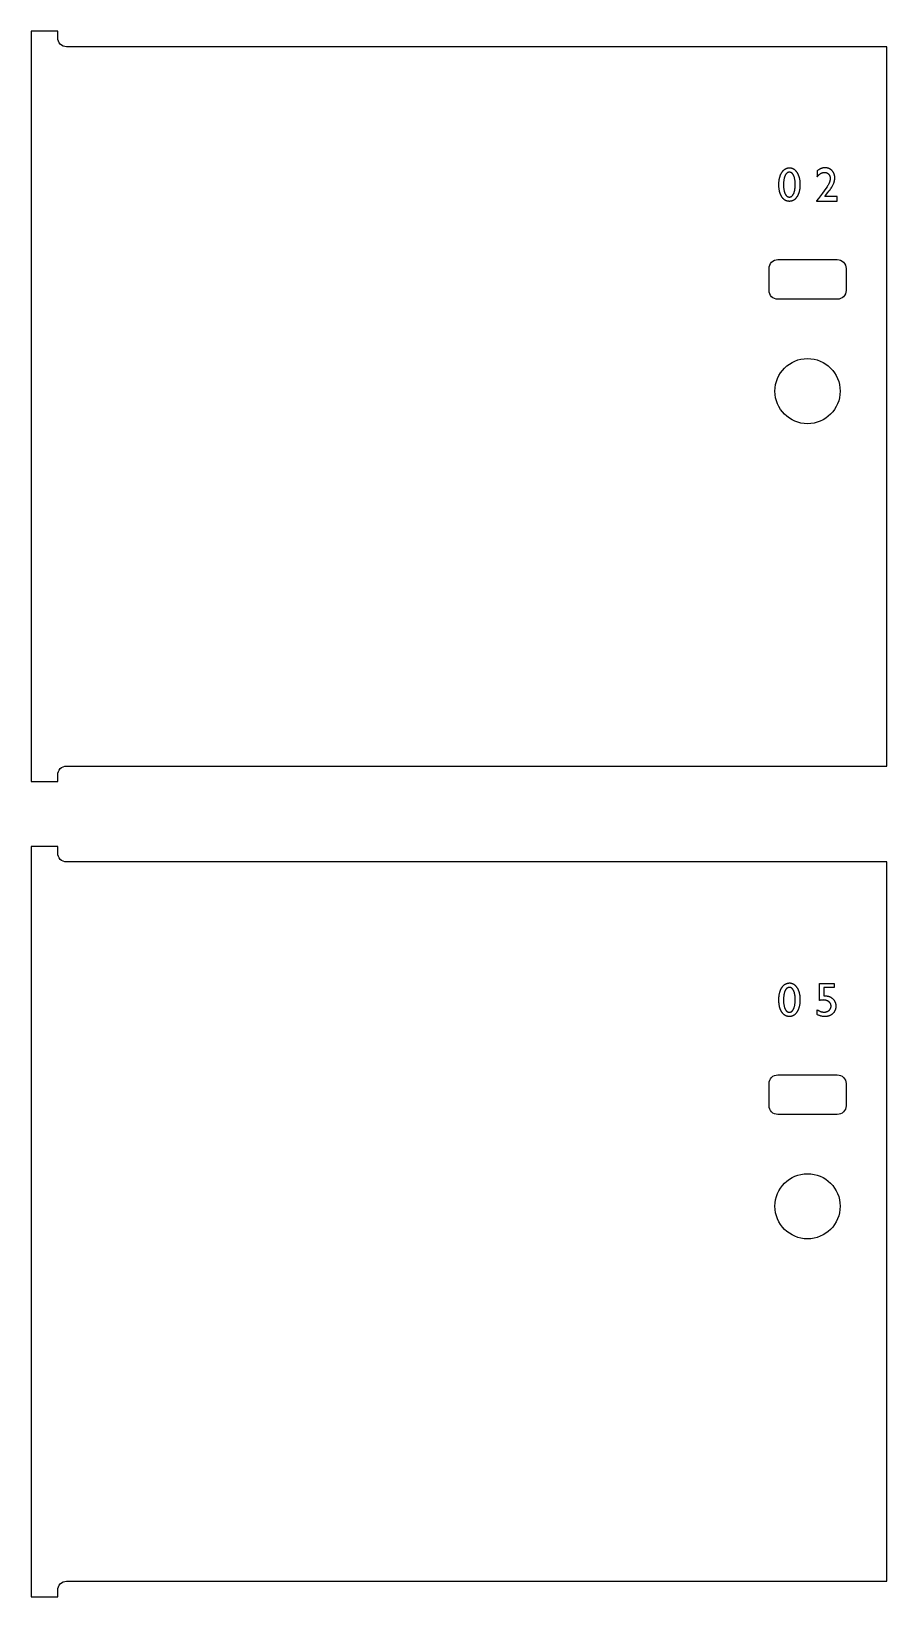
# Model space of a CAD drawing. Header units: millimetres. Extents: x -300 to 5880, y -300 to 4158.
# Drawn here: x 635 to 1023, y 1908 to 2618 of the extents above; entities that cross this region are included whole.
import ezdxf

# ---------------------------------------------------------------- set-up
doc = ezdxf.new("R2010")
doc.units = ezdxf.units.MM
doc.layers.add('2MM_POCKET_1MM_CUTTER', color=4, linetype='Continuous')
doc.layers.add('TOP-CUT-INSIDE_12.000MM', color=3, linetype='Continuous', lineweight=25, true_color=0x00ff04)
doc.layers.add('TOP-CUT-OUTSIDE_12.000MM', color=60, linetype='Continuous', lineweight=25, true_color=0xa0ff00)

msp = doc.modelspace()

# ---------------------------------------------------------------- linework, layer by layer
at = {"layer": '2MM_POCKET_1MM_CUTTER'}
for points in [[(979.25, 2556.56), (979.37, 2556.55), (979.5, 2556.55), (979.62, 2556.54), (979.69, 2556.53), (979.75, 2556.52), (979.81, 2556.51), (979.87, 2556.5), (979.93, 2556.49), (979.99, 2556.48), (980.05, 2556.47), (980.11, 2556.45), (980.17, 2556.44), (980.23, 2556.42), (980.28, 2556.4), (980.34, 2556.39), (980.4, 2556.37), (980.46, 2556.35), (980.51, 2556.32), (980.57, 2556.3), (980.63, 2556.28), (980.68, 2556.25), (980.74, 2556.23), (980.79, 2556.2), (980.85, 2556.17), (980.9, 2556.14), (980.96, 2556.11), (981.01, 2556.08), (981.12, 2556.02), (981.22, 2555.95), (981.33, 2555.88), (981.43, 2555.8), (981.53, 2555.72), (981.63, 2555.63), (981.73, 2555.54), (981.82, 2555.45), (981.92, 2555.35), (982.01, 2555.24), (982.1, 2555.14), (982.2, 2555.03), (982.29, 2554.91), (982.37, 2554.79), (982.46, 2554.67), (982.55, 2554.54), (982.63, 2554.41), (982.71, 2554.27), (982.79, 2554.13), (982.87, 2553.99), (982.95, 2553.85), (983.02, 2553.71), (983.09, 2553.56), (983.15, 2553.41), (983.22, 2553.26), (983.28, 2553.11), (983.34, 2552.95), (983.39, 2552.79), (983.45, 2552.63), (983.5, 2552.47), (983.55, 2552.31), (983.59, 2552.14), (983.63, 2551.97), (983.71, 2551.62), (983.78, 2551.27), (983.84, 2550.91), (983.89, 2550.53), (983.92, 2550.15), (983.95, 2549.76), (983.96, 2549.36), (983.97, 2548.95), (983.96, 2548.54), (983.95, 2548.13), (983.92, 2547.73), (983.89, 2547.34), (983.84, 2546.96), (983.78, 2546.59), (983.71, 2546.23), (983.63, 2545.88), (983.59, 2545.71), (983.55, 2545.54), (983.5, 2545.38), (983.45, 2545.21), (983.39, 2545.05), (983.34, 2544.89), (983.28, 2544.74), (983.22, 2544.58), (983.15, 2544.43), (983.09, 2544.28), (983.02, 2544.14), (982.95, 2543.99), (982.87, 2543.85), (982.79, 2543.71), (982.71, 2543.58), (982.63, 2543.44), (982.55, 2543.31), (982.46, 2543.19), (982.37, 2543.06), (982.28, 2542.95), (982.19, 2542.83), (982.1, 2542.72), (982.01, 2542.62), (981.91, 2542.51), (981.82, 2542.42), (981.72, 2542.32), (981.62, 2542.23), (981.52, 2542.15), (981.41, 2542.07), (981.31, 2541.99), (981.2, 2541.92), (981.09, 2541.85), (980.99, 2541.79), (980.88, 2541.73), (980.82, 2541.7), (980.76, 2541.67), (980.71, 2541.64), (980.65, 2541.62), (980.59, 2541.6), (980.53, 2541.57), (980.48, 2541.55), (980.42, 2541.53), (980.36, 2541.51), (980.3, 2541.49), (980.24, 2541.47), (980.18, 2541.45), (980.12, 2541.44), (980.06, 2541.42), (979.93, 2541.4), (979.81, 2541.37), (979.68, 2541.35), (979.55, 2541.34), (979.42, 2541.33), (979.29, 2541.32), (979.16, 2541.32), (979.03, 2541.32), (978.89, 2541.33), (978.76, 2541.34), (978.63, 2541.35), (978.51, 2541.37), (978.38, 2541.39), (978.26, 2541.42), (978.13, 2541.45), (978.01, 2541.49), (977.89, 2541.52), (977.83, 2541.55), (977.77, 2541.57), (977.72, 2541.59), (977.66, 2541.61), (977.6, 2541.64), (977.54, 2541.66), (977.49, 2541.69), (977.43, 2541.72), (977.32, 2541.78), (977.21, 2541.84), (977.1, 2541.91), (977, 2541.98), (976.89, 2542.05), (976.79, 2542.13), (976.69, 2542.22), (976.59, 2542.3), (976.49, 2542.4), (976.39, 2542.49), (976.3, 2542.59), (976.21, 2542.69), (976.12, 2542.8), (976.03, 2542.91), (975.94, 2543.03), (975.85, 2543.15), (975.77, 2543.27), (975.69, 2543.4), (975.61, 2543.53), (975.53, 2543.67), (975.45, 2543.8), (975.38, 2543.94), (975.31, 2544.08), (975.24, 2544.23), (975.17, 2544.37), (975.11, 2544.52), (975.05, 2544.68), (974.99, 2544.83), (974.94, 2544.99), (974.89, 2545.15), (974.84, 2545.31), (974.79, 2545.48), (974.74, 2545.65), (974.7, 2545.82), (974.63, 2546.17), (974.56, 2546.53), (974.5, 2546.9), (974.46, 2547.28), (974.42, 2547.67), (974.4, 2548.07), (974.38, 2548.49), (974.37, 2548.91), (974.38, 2549.33), (974.4, 2549.74), (974.42, 2550.14), (974.46, 2550.53), (974.51, 2550.91), (974.56, 2551.28), (974.63, 2551.64), (974.71, 2551.99), (974.76, 2552.16), (974.8, 2552.33), (974.85, 2552.49), (974.9, 2552.66), (974.96, 2552.82), (975.01, 2552.98), (975.07, 2553.13), (975.14, 2553.29), (975.2, 2553.44), (975.27, 2553.59), (975.34, 2553.73), (975.41, 2553.88), (975.49, 2554.02), (975.56, 2554.16), (975.65, 2554.29), (975.73, 2554.43), (975.81, 2554.56), (975.9, 2554.69), (975.99, 2554.81), (976.08, 2554.93), (976.17, 2555.04), (976.26, 2555.15), (976.36, 2555.26), (976.46, 2555.36), (976.55, 2555.46), (976.65, 2555.55), (976.76, 2555.64), (976.86, 2555.72), (976.96, 2555.81), (977.07, 2555.88), (977.18, 2555.96), (977.29, 2556.02), (977.4, 2556.09), (977.51, 2556.15), (977.62, 2556.2), (977.68, 2556.23), (977.74, 2556.26), (977.8, 2556.28), (977.85, 2556.3), (977.91, 2556.33), (977.97, 2556.35), (978.03, 2556.37), (978.09, 2556.39), (978.15, 2556.41), (978.22, 2556.42), (978.34, 2556.45), (978.46, 2556.48), (978.59, 2556.5), (978.72, 2556.52), (978.85, 2556.54), (978.98, 2556.55), (979.11, 2556.55)], [(979.27, 2554.53), (979.16, 2554.53), (979.12, 2554.53), (979.09, 2554.53), (979.05, 2554.53), (979.01, 2554.52), (978.97, 2554.52), (978.94, 2554.52), (978.9, 2554.51), (978.86, 2554.51), (978.83, 2554.5), (978.79, 2554.49), (978.75, 2554.49), (978.72, 2554.48), (978.68, 2554.47), (978.65, 2554.46), (978.61, 2554.45), (978.58, 2554.44), (978.55, 2554.42), (978.51, 2554.41), (978.48, 2554.4), (978.44, 2554.38), (978.41, 2554.37), (978.38, 2554.35), (978.35, 2554.34), (978.31, 2554.32), (978.28, 2554.3), (978.25, 2554.28), (978.22, 2554.26), (978.19, 2554.24), (978.15, 2554.22), (978.12, 2554.2), (978.09, 2554.18), (978.06, 2554.15), (978.03, 2554.13), (978, 2554.1), (977.97, 2554.08), (977.94, 2554.05), (977.91, 2554.03), (977.88, 2554), (977.83, 2553.94), (977.77, 2553.88), (977.71, 2553.82), (977.66, 2553.75), (977.61, 2553.68), (977.55, 2553.61), (977.5, 2553.53), (977.45, 2553.46), (977.4, 2553.38), (977.36, 2553.29), (977.31, 2553.2), (977.26, 2553.11), (977.22, 2553.02), (977.17, 2552.93), (977.13, 2552.83), (977.09, 2552.73), (977.05, 2552.63), (977.01, 2552.52), (976.97, 2552.42), (976.9, 2552.2), (976.84, 2551.97), (976.78, 2551.74), (976.72, 2551.5), (976.68, 2551.25), (976.63, 2550.99), (976.6, 2550.72), (976.57, 2550.44), (976.54, 2550.16), (976.52, 2549.86), (976.51, 2549.56), (976.5, 2549.25), (976.5, 2548.93), (976.5, 2548.61), (976.51, 2548.29), (976.52, 2547.98), (976.54, 2547.68), (976.56, 2547.39), (976.6, 2547.11), (976.63, 2546.84), (976.67, 2546.57), (976.72, 2546.32), (976.77, 2546.07), (976.83, 2545.84), (976.89, 2545.61), (976.96, 2545.39), (977, 2545.28), (977.03, 2545.18), (977.07, 2545.08), (977.11, 2544.98), (977.16, 2544.88), (977.2, 2544.79), (977.24, 2544.69), (977.29, 2544.6), (977.34, 2544.52), (977.38, 2544.43), (977.43, 2544.35), (977.48, 2544.28), (977.53, 2544.2), (977.58, 2544.13), (977.64, 2544.06), (977.69, 2543.99), (977.75, 2543.93), (977.8, 2543.87), (977.86, 2543.81), (977.89, 2543.79), (977.92, 2543.76), (977.95, 2543.73), (977.98, 2543.71), (978.01, 2543.68), (978.04, 2543.66), (978.07, 2543.64), (978.1, 2543.61), (978.13, 2543.59), (978.16, 2543.57), (978.19, 2543.55), (978.22, 2543.53), (978.26, 2543.51), (978.29, 2543.49), (978.32, 2543.48), (978.35, 2543.46), (978.39, 2543.44), (978.42, 2543.43), (978.45, 2543.42), (978.49, 2543.4), (978.52, 2543.39), (978.56, 2543.38), (978.59, 2543.37), (978.62, 2543.35), (978.66, 2543.34), (978.7, 2543.34), (978.73, 2543.33), (978.77, 2543.32), (978.8, 2543.31), (978.84, 2543.31), (978.88, 2543.3), (978.91, 2543.3), (978.95, 2543.29), (978.99, 2543.29), (979.03, 2543.29), (979.06, 2543.28), (979.1, 2543.28), (979.14, 2543.28), (979.18, 2543.28), (979.22, 2543.28), (979.25, 2543.29), (979.29, 2543.29), (979.33, 2543.29), (979.37, 2543.3), (979.4, 2543.3), (979.44, 2543.31), (979.48, 2543.31), (979.51, 2543.32), (979.55, 2543.33), (979.59, 2543.34), (979.62, 2543.34), (979.66, 2543.35), (979.69, 2543.37), (979.73, 2543.38), (979.76, 2543.39), (979.79, 2543.4), (979.83, 2543.42), (979.86, 2543.43), (979.9, 2543.44), (979.93, 2543.46), (979.96, 2543.48), (979.99, 2543.49), (980.03, 2543.51), (980.06, 2543.53), (980.09, 2543.55), (980.12, 2543.57), (980.15, 2543.59), (980.18, 2543.61), (980.22, 2543.64), (980.25, 2543.66), (980.28, 2543.68), (980.31, 2543.71), (980.34, 2543.73), (980.37, 2543.76), (980.4, 2543.79), (980.42, 2543.81), (980.48, 2543.87), (980.54, 2543.93), (980.59, 2543.99), (980.65, 2544.06), (980.7, 2544.13), (980.75, 2544.2), (980.8, 2544.28), (980.86, 2544.35), (980.9, 2544.43), (980.95, 2544.52), (981, 2544.6), (981.05, 2544.69), (981.09, 2544.79), (981.13, 2544.88), (981.18, 2544.98), (981.22, 2545.08), (981.26, 2545.18), (981.3, 2545.28), (981.33, 2545.39), (981.4, 2545.6), (981.47, 2545.83), (981.53, 2546.06), (981.58, 2546.31), (981.63, 2546.56), (981.67, 2546.82), (981.7, 2547.09), (981.74, 2547.36), (981.76, 2547.65), (981.78, 2547.94), (981.79, 2548.24), (981.8, 2548.55), (981.8, 2549.19), (981.79, 2549.5), (981.78, 2549.8), (981.76, 2550.1), (981.74, 2550.39), (981.71, 2550.66), (981.67, 2550.93), (981.63, 2551.2), (981.59, 2551.45), (981.54, 2551.7), (981.48, 2551.93), (981.42, 2552.16), (981.35, 2552.38), (981.28, 2552.59), (981.24, 2552.7), (981.2, 2552.8), (981.16, 2552.9), (981.12, 2552.99), (981.07, 2553.09), (981.03, 2553.18), (980.98, 2553.27), (980.94, 2553.35), (980.89, 2553.44), (980.84, 2553.52), (980.79, 2553.59), (980.74, 2553.67), (980.69, 2553.74), (980.64, 2553.8), (980.59, 2553.87), (980.54, 2553.93), (980.48, 2553.99), (980.45, 2554.02), (980.43, 2554.04), (980.4, 2554.07), (980.37, 2554.1), (980.34, 2554.12), (980.31, 2554.15), (980.28, 2554.17), (980.25, 2554.19), (980.22, 2554.21), (980.19, 2554.24), (980.16, 2554.26), (980.13, 2554.28), (980.1, 2554.3), (980.07, 2554.31), (980.04, 2554.33), (980.01, 2554.35), (979.98, 2554.36), (979.95, 2554.38), (979.92, 2554.39), (979.88, 2554.41), (979.85, 2554.42), (979.82, 2554.43), (979.79, 2554.45), (979.75, 2554.46), (979.72, 2554.47), (979.69, 2554.48), (979.65, 2554.48), (979.62, 2554.49), (979.59, 2554.5), (979.55, 2554.51), (979.52, 2554.51), (979.48, 2554.52), (979.45, 2554.52), (979.41, 2554.52), (979.38, 2554.53), (979.34, 2554.53), (979.3, 2554.53)], [(995.18, 2543.53), (995.64, 2544.07), (996.53, 2545.16), (997.28, 2546.12), (997.6, 2546.56), (997.89, 2546.97), (998.14, 2547.34), (998.36, 2547.69), (998.55, 2548.02), (998.73, 2548.34), (998.89, 2548.64), (999.04, 2548.94), (999.17, 2549.23), (999.29, 2549.51), (999.34, 2549.64), (999.39, 2549.78), (999.43, 2549.91), (999.48, 2550.04), (999.55, 2550.29), (999.61, 2550.54), (999.64, 2550.66), (999.67, 2550.78), (999.69, 2550.9), (999.71, 2551.02), (999.73, 2551.14), (999.75, 2551.26), (999.76, 2551.38), (999.77, 2551.49), (999.78, 2551.61), (999.79, 2551.72), (999.79, 2551.84), (999.79, 2551.95), (999.79, 2552.07), (999.79, 2552.2), (999.78, 2552.32), (999.77, 2552.44), (999.76, 2552.56), (999.75, 2552.68), (999.73, 2552.79), (999.71, 2552.91), (999.69, 2553.02), (999.67, 2553.13), (999.64, 2553.24), (999.61, 2553.35), (999.58, 2553.46), (999.55, 2553.57), (999.51, 2553.67), (999.47, 2553.78), (999.43, 2553.88), (999.39, 2553.98), (999.34, 2554.08), (999.3, 2554.18), (999.25, 2554.28), (999.19, 2554.37), (999.14, 2554.47), (999.08, 2554.56), (999.02, 2554.65), (998.96, 2554.74), (998.89, 2554.83), (998.82, 2554.92), (998.75, 2555.01), (998.68, 2555.09), (998.6, 2555.17), (998.53, 2555.26), (998.45, 2555.34), (998.37, 2555.41), (998.28, 2555.49), (998.2, 2555.56), (998.12, 2555.63), (998.03, 2555.7), (997.94, 2555.76), (997.85, 2555.82), (997.76, 2555.88), (997.67, 2555.94), (997.58, 2556), (997.48, 2556.05), (997.39, 2556.1), (997.29, 2556.14), (997.19, 2556.19), (997.09, 2556.23), (996.99, 2556.27), (996.89, 2556.31), (996.78, 2556.34), (996.68, 2556.37), (996.57, 2556.4), (996.46, 2556.43), (996.36, 2556.45), (996.25, 2556.47), (996.13, 2556.49), (996.02, 2556.51), (995.91, 2556.52), (995.79, 2556.54), (995.67, 2556.54), (995.55, 2556.55), (995.43, 2556.55), (995.31, 2556.56), (995.2, 2556.55), (995.08, 2556.55), (994.97, 2556.54), (994.85, 2556.53), (994.74, 2556.52), (994.62, 2556.51), (994.51, 2556.49), (994.4, 2556.47), (994.28, 2556.44), (994.17, 2556.42), (994.06, 2556.39), (993.94, 2556.36), (993.83, 2556.32), (993.72, 2556.28), (993.61, 2556.24), (993.5, 2556.2), (993.38, 2556.16), (993.27, 2556.11), (993.16, 2556.06), (993.05, 2556), (992.94, 2555.95), (992.83, 2555.89), (992.72, 2555.82), (992.61, 2555.76), (992.5, 2555.69), (992.39, 2555.62), (992.28, 2555.55), (992.17, 2555.47), (991.95, 2555.31), (991.73, 2555.14), (991.73, 2552.43), (991.82, 2552.55), (991.91, 2552.66), (992, 2552.77), (992.09, 2552.88), (992.18, 2552.99), (992.28, 2553.09), (992.37, 2553.19), (992.47, 2553.28), (992.57, 2553.37), (992.67, 2553.46), (992.77, 2553.55), (992.87, 2553.63), (992.97, 2553.7), (993.08, 2553.78), (993.18, 2553.85), (993.29, 2553.92), (993.4, 2553.98), (993.51, 2554.04), (993.62, 2554.1), (993.73, 2554.15), (993.84, 2554.2), (993.95, 2554.24), (994.06, 2554.28), (994.17, 2554.31), (994.22, 2554.33), (994.28, 2554.34), (994.33, 2554.36), (994.39, 2554.37), (994.44, 2554.38), (994.5, 2554.39), (994.56, 2554.4), (994.61, 2554.41), (994.67, 2554.42), (994.72, 2554.43), (994.78, 2554.43), (994.83, 2554.44), (994.89, 2554.44), (994.95, 2554.44), (995, 2554.44), (995.06, 2554.44), (995.13, 2554.44), (995.2, 2554.44), (995.27, 2554.44), (995.35, 2554.43), (995.42, 2554.43), (995.48, 2554.42), (995.55, 2554.41), (995.62, 2554.4), (995.69, 2554.38), (995.75, 2554.37), (995.82, 2554.35), (995.88, 2554.34), (995.94, 2554.32), (996, 2554.3), (996.06, 2554.28), (996.12, 2554.25), (996.18, 2554.23), (996.24, 2554.2), (996.3, 2554.18), (996.35, 2554.15), (996.41, 2554.12), (996.46, 2554.08), (996.52, 2554.05), (996.57, 2554.02), (996.62, 2553.98), (996.67, 2553.94), (996.72, 2553.9), (996.77, 2553.86), (996.82, 2553.82), (996.86, 2553.77), (996.91, 2553.73), (996.95, 2553.68), (997, 2553.63), (997.04, 2553.59), (997.08, 2553.54), (997.12, 2553.48), (997.16, 2553.43), (997.2, 2553.38), (997.23, 2553.33), (997.27, 2553.27), (997.3, 2553.21), (997.33, 2553.16), (997.36, 2553.1), (997.39, 2553.04), (997.42, 2552.98), (997.44, 2552.92), (997.47, 2552.86), (997.49, 2552.8), (997.51, 2552.73), (997.53, 2552.67), (997.55, 2552.6), (997.57, 2552.54), (997.58, 2552.47), (997.6, 2552.4), (997.61, 2552.33), (997.62, 2552.26), (997.63, 2552.19), (997.64, 2552.12), (997.65, 2552.04), (997.66, 2551.97), (997.66, 2551.89), (997.67, 2551.82), (997.67, 2551.74), (997.67, 2551.66), (997.67, 2551.55), (997.66, 2551.44), (997.66, 2551.32), (997.65, 2551.21), (997.63, 2551.09), (997.62, 2550.98), (997.6, 2550.87), (997.57, 2550.75), (997.55, 2550.64), (997.52, 2550.52), (997.49, 2550.41), (997.46, 2550.29), (997.42, 2550.18), (997.38, 2550.06), (997.34, 2549.94), (997.29, 2549.83), (997.24, 2549.71), (997.18, 2549.58), (997.12, 2549.45), (997.05, 2549.31), (996.89, 2549.01), (996.7, 2548.68), (996.48, 2548.32), (996.24, 2547.94), (995.67, 2547.09), (995, 2546.13), (994.21, 2545.08), (992.33, 2542.68), (991.43, 2541.62), (991.43, 2541.47), (1000.86, 2541.47), (1000.86, 2543.53)], [(979.25, 2186.56), (979.37, 2186.55), (979.5, 2186.55), (979.62, 2186.54), (979.69, 2186.53), (979.75, 2186.52), (979.81, 2186.51), (979.87, 2186.5), (979.93, 2186.49), (979.99, 2186.48), (980.05, 2186.47), (980.11, 2186.45), (980.17, 2186.44), (980.23, 2186.42), (980.28, 2186.4), (980.34, 2186.39), (980.4, 2186.37), (980.46, 2186.35), (980.51, 2186.32), (980.57, 2186.3), (980.63, 2186.28), (980.68, 2186.25), (980.74, 2186.23), (980.79, 2186.2), (980.85, 2186.17), (980.9, 2186.14), (980.96, 2186.11), (981.01, 2186.08), (981.12, 2186.02), (981.22, 2185.95), (981.33, 2185.88), (981.43, 2185.8), (981.53, 2185.72), (981.63, 2185.63), (981.73, 2185.54), (981.82, 2185.45), (981.92, 2185.35), (982.01, 2185.24), (982.1, 2185.14), (982.2, 2185.03), (982.29, 2184.91), (982.37, 2184.79), (982.46, 2184.67), (982.55, 2184.54), (982.63, 2184.41), (982.71, 2184.27), (982.79, 2184.13), (982.87, 2183.99), (982.95, 2183.85), (983.02, 2183.71), (983.09, 2183.56), (983.15, 2183.41), (983.22, 2183.26), (983.28, 2183.11), (983.34, 2182.95), (983.39, 2182.79), (983.45, 2182.63), (983.5, 2182.47), (983.55, 2182.31), (983.59, 2182.14), (983.63, 2181.97), (983.71, 2181.62), (983.78, 2181.27), (983.84, 2180.91), (983.89, 2180.53), (983.92, 2180.15), (983.95, 2179.76), (983.96, 2179.36), (983.97, 2178.95), (983.96, 2178.54), (983.95, 2178.13), (983.92, 2177.73), (983.89, 2177.34), (983.84, 2176.96), (983.78, 2176.59), (983.71, 2176.23), (983.63, 2175.88), (983.59, 2175.71), (983.55, 2175.54), (983.5, 2175.38), (983.45, 2175.21), (983.39, 2175.05), (983.34, 2174.89), (983.28, 2174.74), (983.22, 2174.58), (983.15, 2174.43), (983.09, 2174.28), (983.02, 2174.14), (982.95, 2173.99), (982.87, 2173.85), (982.79, 2173.71), (982.71, 2173.58), (982.63, 2173.44), (982.55, 2173.31), (982.46, 2173.19), (982.37, 2173.06), (982.28, 2172.95), (982.19, 2172.83), (982.1, 2172.72), (982.01, 2172.62), (981.91, 2172.51), (981.82, 2172.42), (981.72, 2172.32), (981.62, 2172.23), (981.52, 2172.15), (981.41, 2172.07), (981.31, 2171.99), (981.2, 2171.92), (981.09, 2171.85), (980.99, 2171.79), (980.88, 2171.73), (980.82, 2171.7), (980.76, 2171.67), (980.71, 2171.64), (980.65, 2171.62), (980.59, 2171.6), (980.53, 2171.57), (980.48, 2171.55), (980.42, 2171.53), (980.36, 2171.51), (980.3, 2171.49), (980.24, 2171.47), (980.18, 2171.45), (980.12, 2171.44), (980.06, 2171.42), (979.93, 2171.4), (979.81, 2171.37), (979.68, 2171.35), (979.55, 2171.34), (979.42, 2171.33), (979.29, 2171.32), (979.16, 2171.32), (979.03, 2171.32), (978.89, 2171.33), (978.76, 2171.34), (978.63, 2171.35), (978.51, 2171.37), (978.38, 2171.39), (978.26, 2171.42), (978.13, 2171.45), (978.01, 2171.49), (977.89, 2171.52), (977.83, 2171.55), (977.77, 2171.57), (977.72, 2171.59), (977.66, 2171.61), (977.6, 2171.64), (977.54, 2171.66), (977.49, 2171.69), (977.43, 2171.72), (977.32, 2171.78), (977.21, 2171.84), (977.1, 2171.91), (977, 2171.98), (976.89, 2172.05), (976.79, 2172.13), (976.69, 2172.22), (976.59, 2172.3), (976.49, 2172.4), (976.39, 2172.49), (976.3, 2172.59), (976.21, 2172.69), (976.12, 2172.8), (976.03, 2172.91), (975.94, 2173.03), (975.85, 2173.15), (975.77, 2173.27), (975.69, 2173.4), (975.61, 2173.53), (975.53, 2173.67), (975.45, 2173.8), (975.38, 2173.94), (975.31, 2174.08), (975.24, 2174.23), (975.17, 2174.37), (975.11, 2174.52), (975.05, 2174.68), (974.99, 2174.83), (974.94, 2174.99), (974.89, 2175.15), (974.84, 2175.31), (974.79, 2175.48), (974.74, 2175.65), (974.7, 2175.82), (974.63, 2176.17), (974.56, 2176.53), (974.5, 2176.9), (974.46, 2177.28), (974.42, 2177.67), (974.4, 2178.07), (974.38, 2178.49), (974.37, 2178.91), (974.38, 2179.33), (974.4, 2179.74), (974.42, 2180.14), (974.46, 2180.53), (974.51, 2180.91), (974.56, 2181.28), (974.63, 2181.64), (974.71, 2181.99), (974.76, 2182.16), (974.8, 2182.33), (974.85, 2182.49), (974.9, 2182.66), (974.96, 2182.82), (975.01, 2182.98), (975.07, 2183.13), (975.14, 2183.29), (975.2, 2183.44), (975.27, 2183.59), (975.34, 2183.73), (975.41, 2183.88), (975.49, 2184.02), (975.56, 2184.16), (975.65, 2184.29), (975.73, 2184.43), (975.81, 2184.56), (975.9, 2184.69), (975.99, 2184.81), (976.08, 2184.93), (976.17, 2185.04), (976.26, 2185.15), (976.36, 2185.26), (976.46, 2185.36), (976.55, 2185.46), (976.65, 2185.55), (976.76, 2185.64), (976.86, 2185.72), (976.96, 2185.81), (977.07, 2185.88), (977.18, 2185.96), (977.29, 2186.02), (977.4, 2186.09), (977.51, 2186.15), (977.62, 2186.2), (977.68, 2186.23), (977.74, 2186.26), (977.8, 2186.28), (977.85, 2186.3), (977.91, 2186.33), (977.97, 2186.35), (978.03, 2186.37), (978.09, 2186.39), (978.15, 2186.41), (978.22, 2186.42), (978.34, 2186.45), (978.46, 2186.48), (978.59, 2186.5), (978.72, 2186.52), (978.85, 2186.54), (978.98, 2186.55), (979.11, 2186.55)], [(979.27, 2184.53), (979.16, 2184.53), (979.12, 2184.53), (979.09, 2184.53), (979.05, 2184.53), (979.01, 2184.52), (978.97, 2184.52), (978.94, 2184.52), (978.9, 2184.51), (978.86, 2184.51), (978.83, 2184.5), (978.79, 2184.49), (978.75, 2184.49), (978.72, 2184.48), (978.68, 2184.47), (978.65, 2184.46), (978.61, 2184.45), (978.58, 2184.44), (978.55, 2184.42), (978.51, 2184.41), (978.48, 2184.4), (978.44, 2184.38), (978.41, 2184.37), (978.38, 2184.35), (978.35, 2184.34), (978.31, 2184.32), (978.28, 2184.3), (978.25, 2184.28), (978.22, 2184.26), (978.19, 2184.24), (978.15, 2184.22), (978.12, 2184.2), (978.09, 2184.18), (978.06, 2184.15), (978.03, 2184.13), (978, 2184.1), (977.97, 2184.08), (977.94, 2184.05), (977.91, 2184.03), (977.88, 2184), (977.83, 2183.94), (977.77, 2183.88), (977.71, 2183.82), (977.66, 2183.75), (977.61, 2183.68), (977.55, 2183.61), (977.5, 2183.53), (977.45, 2183.46), (977.4, 2183.38), (977.36, 2183.29), (977.31, 2183.2), (977.26, 2183.11), (977.22, 2183.02), (977.17, 2182.93), (977.13, 2182.83), (977.09, 2182.73), (977.05, 2182.63), (977.01, 2182.52), (976.97, 2182.42), (976.9, 2182.2), (976.84, 2181.97), (976.78, 2181.74), (976.72, 2181.5), (976.68, 2181.25), (976.63, 2180.99), (976.6, 2180.72), (976.57, 2180.44), (976.54, 2180.16), (976.52, 2179.86), (976.51, 2179.56), (976.5, 2179.25), (976.5, 2178.93), (976.5, 2178.61), (976.51, 2178.29), (976.52, 2177.98), (976.54, 2177.68), (976.56, 2177.39), (976.6, 2177.11), (976.63, 2176.84), (976.67, 2176.57), (976.72, 2176.32), (976.77, 2176.07), (976.83, 2175.84), (976.89, 2175.61), (976.96, 2175.39), (977, 2175.28), (977.03, 2175.18), (977.07, 2175.08), (977.11, 2174.98), (977.16, 2174.88), (977.2, 2174.79), (977.24, 2174.69), (977.29, 2174.6), (977.34, 2174.52), (977.38, 2174.43), (977.43, 2174.35), (977.48, 2174.28), (977.53, 2174.2), (977.58, 2174.13), (977.64, 2174.06), (977.69, 2173.99), (977.75, 2173.93), (977.8, 2173.87), (977.86, 2173.81), (977.89, 2173.79), (977.92, 2173.76), (977.95, 2173.73), (977.98, 2173.71), (978.01, 2173.68), (978.04, 2173.66), (978.07, 2173.64), (978.1, 2173.61), (978.13, 2173.59), (978.16, 2173.57), (978.19, 2173.55), (978.22, 2173.53), (978.26, 2173.51), (978.29, 2173.49), (978.32, 2173.48), (978.35, 2173.46), (978.39, 2173.44), (978.42, 2173.43), (978.45, 2173.42), (978.49, 2173.4), (978.52, 2173.39), (978.56, 2173.38), (978.59, 2173.37), (978.62, 2173.35), (978.66, 2173.34), (978.7, 2173.34), (978.73, 2173.33), (978.77, 2173.32), (978.8, 2173.31), (978.84, 2173.31), (978.88, 2173.3), (978.91, 2173.3), (978.95, 2173.29), (978.99, 2173.29), (979.03, 2173.29), (979.06, 2173.28), (979.1, 2173.28), (979.14, 2173.28), (979.18, 2173.28), (979.22, 2173.28), (979.25, 2173.29), (979.29, 2173.29), (979.33, 2173.29), (979.37, 2173.3), (979.4, 2173.3), (979.44, 2173.31), (979.48, 2173.31), (979.51, 2173.32), (979.55, 2173.33), (979.59, 2173.34), (979.62, 2173.34), (979.66, 2173.35), (979.69, 2173.37), (979.73, 2173.38), (979.76, 2173.39), (979.79, 2173.4), (979.83, 2173.42), (979.86, 2173.43), (979.9, 2173.44), (979.93, 2173.46), (979.96, 2173.48), (979.99, 2173.49), (980.03, 2173.51), (980.06, 2173.53), (980.09, 2173.55), (980.12, 2173.57), (980.15, 2173.59), (980.18, 2173.61), (980.22, 2173.64), (980.25, 2173.66), (980.28, 2173.68), (980.31, 2173.71), (980.34, 2173.73), (980.37, 2173.76), (980.4, 2173.79), (980.42, 2173.81), (980.48, 2173.87), (980.54, 2173.93), (980.59, 2173.99), (980.65, 2174.06), (980.7, 2174.13), (980.75, 2174.2), (980.8, 2174.28), (980.86, 2174.35), (980.9, 2174.43), (980.95, 2174.52), (981, 2174.6), (981.05, 2174.69), (981.09, 2174.79), (981.13, 2174.88), (981.18, 2174.98), (981.22, 2175.08), (981.26, 2175.18), (981.3, 2175.28), (981.33, 2175.39), (981.4, 2175.6), (981.47, 2175.83), (981.53, 2176.06), (981.58, 2176.31), (981.63, 2176.56), (981.67, 2176.82), (981.7, 2177.09), (981.74, 2177.36), (981.76, 2177.65), (981.78, 2177.94), (981.79, 2178.24), (981.8, 2178.55), (981.8, 2179.19), (981.79, 2179.5), (981.78, 2179.8), (981.76, 2180.1), (981.74, 2180.39), (981.71, 2180.66), (981.67, 2180.93), (981.63, 2181.2), (981.59, 2181.45), (981.54, 2181.7), (981.48, 2181.93), (981.42, 2182.16), (981.35, 2182.38), (981.28, 2182.59), (981.24, 2182.7), (981.2, 2182.8), (981.16, 2182.9), (981.12, 2182.99), (981.07, 2183.09), (981.03, 2183.18), (980.98, 2183.27), (980.94, 2183.35), (980.89, 2183.44), (980.84, 2183.52), (980.79, 2183.59), (980.74, 2183.67), (980.69, 2183.74), (980.64, 2183.8), (980.59, 2183.87), (980.54, 2183.93), (980.48, 2183.99), (980.45, 2184.02), (980.43, 2184.04), (980.4, 2184.07), (980.37, 2184.1), (980.34, 2184.12), (980.31, 2184.15), (980.28, 2184.17), (980.25, 2184.19), (980.22, 2184.21), (980.19, 2184.24), (980.16, 2184.26), (980.13, 2184.28), (980.1, 2184.3), (980.07, 2184.31), (980.04, 2184.33), (980.01, 2184.35), (979.98, 2184.36), (979.95, 2184.38), (979.92, 2184.39), (979.88, 2184.41), (979.85, 2184.42), (979.82, 2184.43), (979.79, 2184.45), (979.75, 2184.46), (979.72, 2184.47), (979.69, 2184.48), (979.65, 2184.48), (979.62, 2184.49), (979.59, 2184.5), (979.55, 2184.51), (979.52, 2184.51), (979.48, 2184.52), (979.45, 2184.52), (979.41, 2184.52), (979.38, 2184.53), (979.34, 2184.53), (979.3, 2184.53)], [(992.89, 2186.36), (999.5, 2186.36), (999.5, 2184.47), (994.83, 2184.47), (994.83, 2180.7), (994.95, 2180.71), (995.06, 2180.72), (995.17, 2180.72), (995.29, 2180.72), (995.43, 2180.72), (995.56, 2180.72), (995.69, 2180.71), (995.82, 2180.7), (995.95, 2180.69), (996.08, 2180.68), (996.2, 2180.66), (996.33, 2180.64), (996.45, 2180.62), (996.57, 2180.6), (996.69, 2180.57), (996.81, 2180.54), (996.92, 2180.51), (997.04, 2180.47), (997.15, 2180.43), (997.26, 2180.4), (997.37, 2180.35), (997.48, 2180.31), (997.59, 2180.26), (997.7, 2180.21), (997.8, 2180.16), (997.9, 2180.1), (998.01, 2180.04), (998.11, 2179.98), (998.2, 2179.92), (998.3, 2179.86), (998.4, 2179.79), (998.49, 2179.72), (998.58, 2179.64), (998.67, 2179.57), (998.76, 2179.49), (998.85, 2179.41), (998.94, 2179.32), (999.02, 2179.24), (999.1, 2179.15), (999.18, 2179.07), (999.25, 2178.98), (999.33, 2178.89), (999.4, 2178.8), (999.46, 2178.7), (999.53, 2178.61), (999.59, 2178.51), (999.65, 2178.42), (999.7, 2178.32), (999.76, 2178.22), (999.81, 2178.12), (999.85, 2178.02), (999.9, 2177.91), (999.94, 2177.81), (999.98, 2177.7), (1000.02, 2177.59), (1000.05, 2177.48), (1000.08, 2177.37), (1000.11, 2177.26), (1000.14, 2177.14), (1000.16, 2177.03), (1000.18, 2176.91), (1000.2, 2176.79), (1000.21, 2176.67), (1000.23, 2176.55), (1000.24, 2176.43), (1000.24, 2176.31), (1000.25, 2176.18), (1000.25, 2176.05), (1000.25, 2175.92), (1000.24, 2175.8), (1000.24, 2175.67), (1000.23, 2175.54), (1000.22, 2175.42), (1000.2, 2175.29), (1000.18, 2175.17), (1000.16, 2175.05), (1000.14, 2174.94), (1000.11, 2174.82), (1000.09, 2174.7), (1000.05, 2174.59), (1000.02, 2174.48), (999.98, 2174.37), (999.95, 2174.26), (999.9, 2174.15), (999.86, 2174.04), (999.81, 2173.94), (999.76, 2173.84), (999.71, 2173.74), (999.65, 2173.64), (999.6, 2173.54), (999.54, 2173.44), (999.47, 2173.35), (999.41, 2173.25), (999.34, 2173.16), (999.27, 2173.07), (999.19, 2172.98), (999.11, 2172.89), (999.04, 2172.81), (998.95, 2172.72), (998.87, 2172.64), (998.78, 2172.56), (998.69, 2172.48), (998.6, 2172.4), (998.51, 2172.33), (998.42, 2172.26), (998.32, 2172.19), (998.23, 2172.12), (998.13, 2172.06), (998.03, 2172), (997.93, 2171.94), (997.82, 2171.89), (997.72, 2171.84), (997.61, 2171.79), (997.5, 2171.74), (997.39, 2171.69), (997.28, 2171.65), (997.17, 2171.61), (997.06, 2171.57), (996.94, 2171.54), (996.82, 2171.51), (996.7, 2171.48), (996.58, 2171.45), (996.46, 2171.43), (996.34, 2171.4), (996.21, 2171.38), (996.09, 2171.37), (995.96, 2171.35), (995.83, 2171.34), (995.7, 2171.33), (995.56, 2171.33), (995.43, 2171.32), (995.29, 2171.32), (995.07, 2171.32), (994.84, 2171.33), (994.62, 2171.35), (994.39, 2171.38), (994.17, 2171.41), (993.95, 2171.44), (993.73, 2171.49), (993.51, 2171.54), (993.29, 2171.6), (993.07, 2171.66), (992.85, 2171.73), (992.63, 2171.81), (992.42, 2171.9), (992.2, 2171.99), (991.99, 2172.09), (991.77, 2172.2), (991.77, 2174.39), (991.97, 2174.27), (992.17, 2174.15), (992.37, 2174.04), (992.57, 2173.93), (992.77, 2173.84), (992.97, 2173.75), (993.17, 2173.68), (993.27, 2173.64), (993.36, 2173.61), (993.46, 2173.58), (993.56, 2173.55), (993.66, 2173.52), (993.76, 2173.49), (993.85, 2173.47), (993.95, 2173.45), (994.05, 2173.43), (994.15, 2173.41), (994.24, 2173.4), (994.34, 2173.38), (994.44, 2173.37), (994.53, 2173.36), (994.63, 2173.36), (994.73, 2173.35), (994.82, 2173.35), (994.92, 2173.35), (995, 2173.35), (995.08, 2173.35), (995.17, 2173.35), (995.25, 2173.36), (995.33, 2173.37), (995.41, 2173.37), (995.49, 2173.38), (995.56, 2173.4), (995.64, 2173.41), (995.72, 2173.42), (995.79, 2173.44), (995.87, 2173.46), (995.94, 2173.48), (996.01, 2173.5), (996.08, 2173.52), (996.15, 2173.54), (996.22, 2173.57), (996.29, 2173.59), (996.36, 2173.62), (996.43, 2173.65), (996.5, 2173.68), (996.56, 2173.72), (996.63, 2173.75), (996.69, 2173.79), (996.75, 2173.83), (996.82, 2173.86), (996.88, 2173.9), (996.94, 2173.95), (997, 2173.99), (997.06, 2174.04), (997.12, 2174.08), (997.17, 2174.13), (997.23, 2174.18), (997.28, 2174.23), (997.34, 2174.28), (997.39, 2174.33), (997.44, 2174.38), (997.48, 2174.44), (997.53, 2174.49), (997.57, 2174.54), (997.61, 2174.6), (997.65, 2174.65), (997.69, 2174.71), (997.73, 2174.77), (997.76, 2174.83), (997.8, 2174.88), (997.83, 2174.94), (997.86, 2175), (997.88, 2175.06), (997.91, 2175.12), (997.93, 2175.19), (997.96, 2175.25), (997.98, 2175.31), (998, 2175.38), (998.01, 2175.44), (998.03, 2175.51), (998.04, 2175.57), (998.05, 2175.64), (998.06, 2175.71), (998.07, 2175.78), (998.08, 2175.84), (998.08, 2175.91), (998.08, 2175.98), (998.08, 2176.05), (998.08, 2176.13), (998.08, 2176.2), (998.08, 2176.27), (998.07, 2176.34), (998.06, 2176.41), (998.05, 2176.48), (998.04, 2176.55), (998.02, 2176.62), (998.01, 2176.69), (997.99, 2176.76), (997.97, 2176.82), (997.95, 2176.89), (997.92, 2176.95), (997.89, 2177.02), (997.87, 2177.08), (997.84, 2177.14), (997.8, 2177.2), (997.77, 2177.26), (997.74, 2177.32), (997.7, 2177.38), (997.66, 2177.44), (997.62, 2177.5), (997.57, 2177.55), (997.53, 2177.61), (997.48, 2177.67), (997.43, 2177.72), (997.38, 2177.77), (997.33, 2177.83), (997.27, 2177.88), (997.21, 2177.93), (997.15, 2177.98), (997.09, 2178.03), (997.03, 2178.08), (996.97, 2178.13), (996.9, 2178.17), (996.84, 2178.22), (996.77, 2178.26), (996.7, 2178.3), (996.64, 2178.34), (996.57, 2178.38), (996.5, 2178.42), (996.43, 2178.45), (996.35, 2178.48), (996.28, 2178.52), (996.21, 2178.55), (996.13, 2178.58), (996.06, 2178.6), (995.98, 2178.63), (995.9, 2178.65), (995.82, 2178.67), (995.74, 2178.7), (995.66, 2178.71), (995.58, 2178.73), (995.5, 2178.75), (995.41, 2178.76), (995.33, 2178.78), (995.24, 2178.79), (995.16, 2178.8), (995.07, 2178.81), (994.98, 2178.81), (994.89, 2178.82), (994.8, 2178.82), (994.62, 2178.83), (994.32, 2178.82), (994.04, 2178.81), (993.78, 2178.8), (993.66, 2178.79), (993.55, 2178.77), (993.45, 2178.76), (993.35, 2178.74), (993.26, 2178.73), (993.17, 2178.71), (993.13, 2178.7), (993.09, 2178.69), (993.06, 2178.67), (993.02, 2178.66), (992.99, 2178.65), (992.95, 2178.64), (992.92, 2178.63), (992.89, 2178.61)]]:
    msp.add_lwpolyline(points, close=True, dxfattribs=at)
at = {"layer": 'TOP-CUT-INSIDE_12.000MM'}
for points in [[(973.91, 2514.86), (1000.91, 2514.86, -0.414214), (1004.91, 2510.86), (1004.91, 2500.86, -0.414214), (1000.91, 2496.86), (973.91, 2496.86, -0.414214), (969.91, 2500.86), (969.91, 2510.86, -0.414214)], [(973.91, 2144.86), (1000.91, 2144.86, -0.414214), (1004.91, 2140.86), (1004.91, 2130.86, -0.414214), (1000.91, 2126.86), (973.91, 2126.86, -0.414214), (969.91, 2130.86), (969.91, 2140.86, -0.414214)]]:
    msp.add_lwpolyline(points, format="xyb", close=True, dxfattribs=at)
for centre in [(987.41, 2455.19), (987.41, 2085.19)]:
    msp.add_circle(centre, 14.79, dxfattribs=at)
at = {"layer": 'TOP-CUT-OUTSIDE_12.000MM'}
for points in [[(651, 2611.5, -0.414214), (647, 2615.5), (647, 2618.5), (635, 2618.5), (635, 2278), (647, 2278), (647, 2281, -0.414214), (651, 2285), (1023.34, 2285), (1023.34, 2611.5)], [(647, 1911, -0.414214), (651, 1915), (1023.34, 1915), (1023.34, 2241.5), (651, 2241.5, -0.414214), (647, 2245.5), (647, 2248.5), (635, 2248.5), (635, 1908), (647, 1908)]]:
    msp.add_lwpolyline(points, format="xyb", close=True, dxfattribs=at)

doc.saveas('drawing.dxf')
